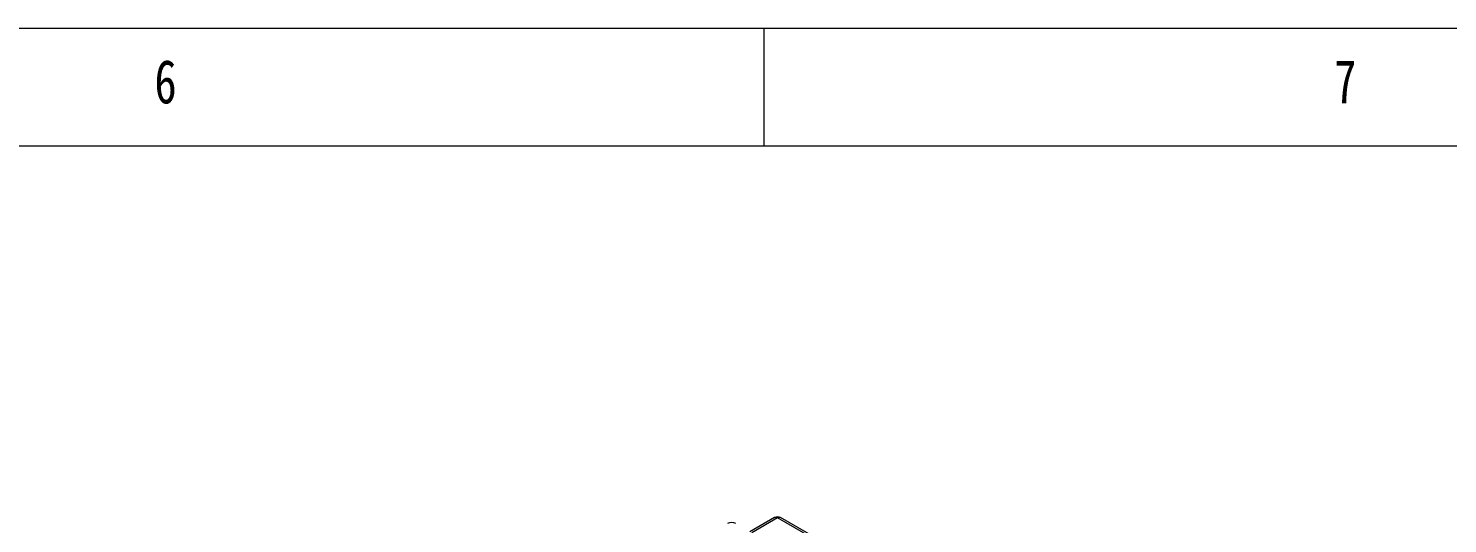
# Model space of a CAD drawing. Header units: inches. Extents: x 0.2 to 16.3, y 0.2 to 11.5.
# Drawn here: x 10.977 to 13.345, y 10.669 to 11.496 of the extents above; entities that cross this region are included whole.
import ezdxf

# ---------------------------------------------------------------- set-up
doc = ezdxf.new("R2010")
doc.units = ezdxf.units.IN
doc.header["$MEASUREMENT"] = 0
doc.styles.add('SLDTEXTSTYLE2', font='TXT', dxfattribs={"width": 0.75})

msp = doc.modelspace()

# ---------------------------------------------------------------- linework, layer by layer
at = {"color": 7, "linetype": 'Continuous', "lineweight": 18}
for p, q in [((16.3386, 11.4961), (0.1969, 11.4961)), ((12.2047, 11.4961), (12.2047, 11.2992)), ((16.1516, 11.2992), (0.3937, 11.2992)), ((12.2225, 10.679), (12.1814, 10.6552)), ((12.2998, 10.6367), (12.2275, 10.6785)), ((12.3048, 10.6372), (12.2324, 10.679))]:
    msp.add_line(p, q, dxfattribs=at)
at = {"color": 8, "linetype": 'Continuous', "lineweight": 18}
msp.add_line((12.2275, 10.6785), (12.1843, 10.6536), dxfattribs=at)
at = {"color": 7, "linetype": 'Continuous', "lineweight": 18}
for centre, radius, start, end in [((12.2275, 10.6704), 0.00984, 60.0027, 119.9973), ((12.1509, 10.6554), 0.0151, 62.6097, 117.3903)]:
    msp.add_arc(centre, radius, start, end, dxfattribs=at)
at = {"color": 8, "linetype": 'Continuous', "lineweight": 18}
for centre, start, end in [((12.2246, 10.6744), 54.3824, 114.3071), ((12.2303, 10.6744), 65.6929, 125.6176)]:
    msp.add_arc(centre, 0.00495, start, end, dxfattribs=at)

# ---------------------------------------------------------------- texts
at = {"color": 7, "linetype": 'Continuous', "lineweight": 0, "char_height": 0.0729, "attachment_point": 1, "style": 'SLDTEXTSTYLE2'}
for s, insert in [('6', (11.1877, 11.4436)), ('7', (13.1562, 11.4436))]:
    msp.add_mtext(s, dxfattribs=dict(at, insert=insert))

doc.saveas('drawing.dxf')
